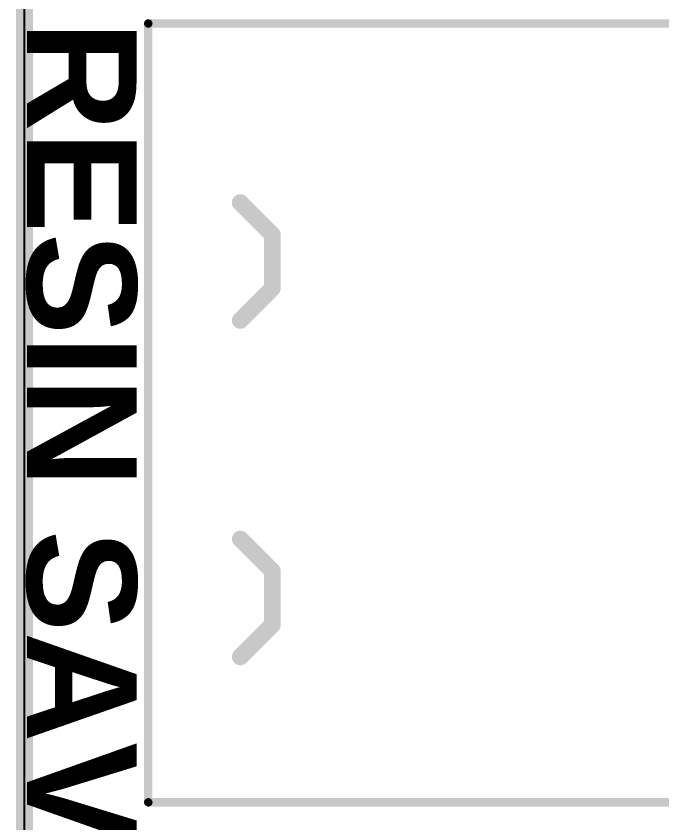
# Model space of a CAD drawing. Header units: inches. Extents: x -3 to 5437, y -3 to 5435.
# Drawn here: x -2.9 to 6.84, y 102.59 to 114.77 of the extents above; entities that cross this region are included whole.
import ezdxf

# ---------------------------------------------------------------- set-up
doc = ezdxf.new("R2010")
doc.units = ezdxf.units.IN
for name, color, linetype in [('Board Outline', 216, 'Continuous'), ('Bottom Layer', 5, 'Continuous'), ('Bottom Solder', 6, 'Continuous'), ('GND', 16, 'Continuous'), ('Multi-Layer', 9, 'Continuous'), ('Pad Holes', 156, 'Continuous'), ('PWR', 76, 'Continuous'), ('Top Layer', 1, 'Continuous'), ('Top Overlay', 2, 'Continuous'), ('Top Solder', 216, 'Continuous')]:
    doc.layers.add(name, color=color, linetype=linetype)
doc.styles.add('Arial_Bold', font='', dxfattribs={"height": 0.2})
doc.styles.get('Arial_Bold').set_extended_font_data('Arial', bold=True)

# ---------------------------------------------------------------- blocks, each defined once
blk = doc.blocks.new('TBP01R1_508_02BE_333')
at = {"layer": 'Bottom Layer'}
blk.add_hatch(color=5, dxfattribs=at).paths.add_polyline_path([(-4.04, 1.5), (-1.04, 1.5), (-1.04, -1.5), (-4.04, -1.5)])
h = blk.add_hatch(color=5, dxfattribs=at)
edge = h.paths.add_edge_path()
edge.add_arc((2.54, 0), 1.5, 0, 360)
at = {"layer": 'Bottom Solder'}
blk.add_hatch(color=6, dxfattribs=at).paths.add_polyline_path([(-4.142, 1.602), (-0.938, 1.602), (-0.938, -1.602), (-4.142, -1.602)])
h = blk.add_hatch(color=6, dxfattribs=at)
edge = h.paths.add_edge_path()
edge.add_arc((2.54, 0), 1.602, 0, 360)
at = {"layer": 'GND'}
blk.add_hatch(color=16, dxfattribs=at).paths.add_polyline_path([(-4.04, 1.5), (-1.04, 1.5), (-1.04, -1.5), (-4.04, -1.5)])
h = blk.add_hatch(color=16, dxfattribs=at)
edge = h.paths.add_edge_path()
edge.add_arc((2.54, 0), 1.5, 0, 360)
at = {"layer": 'Multi-Layer'}
blk.add_hatch(color=9, dxfattribs=at).paths.add_polyline_path([(-4.04, 1.5), (-1.04, 1.5), (-1.04, -1.5), (-4.04, -1.5)])
h = blk.add_hatch(color=9, dxfattribs=at)
edge = h.paths.add_edge_path()
edge.add_arc((2.54, 0), 1.5, 0, 360)
at = {"layer": 'Pad Holes'}
h = blk.add_hatch(color=7, dxfattribs=at)
edge = h.paths.add_edge_path()
edge.add_arc((-2.54, 0), 0.85, 0, 360)
h = blk.add_hatch(color=7, dxfattribs=at)
edge = h.paths.add_edge_path()
edge.add_arc((2.54, 0), 0.85, 0, 360)
at = {"layer": 'PWR'}
blk.add_hatch(color=76, dxfattribs=at).paths.add_polyline_path([(-4.04, 1.5), (-1.04, 1.5), (-1.04, -1.5), (-4.04, -1.5)])
h = blk.add_hatch(color=76, dxfattribs=at)
edge = h.paths.add_edge_path()
edge.add_arc((2.54, 0), 1.5, 0, 360)
at = {"layer": 'Top Layer'}
blk.add_hatch(color=1, dxfattribs=at).paths.add_polyline_path([(-4.04, 1.5), (-1.04, 1.5), (-1.04, -1.5), (-4.04, -1.5)])
h = blk.add_hatch(color=1, dxfattribs=at)
edge = h.paths.add_edge_path()
edge.add_arc((2.54, 0), 1.5, 0, 360)
at = {"layer": 'Top Solder'}
blk.add_hatch(color=216, dxfattribs=at).paths.add_polyline_path([(-4.142, 1.602), (-0.938, 1.602), (-0.938, -1.602), (-4.142, -1.602)])
h = blk.add_hatch(color=216, dxfattribs=at)
edge = h.paths.add_edge_path()
edge.add_arc((2.54, 0), 1.602, 0, 360)
at = {"layer": 'Top Overlay'}
for points in [[(-5.88, 10, 0.127, 0.127, 0), (5.88, 10, 0.127, 0.127, 0)], [(-5.88, 10, 0.127, 0.127, 0), (-5.88, -2, 0.127, 0.127, 0)], [(5.88, 10, 0.127, 0.127, 0), (5.88, -2, 0.127, 0.127, 0)], [(-3.683, 8.611, 0.254, 0.254, 0), (-3.2, 8.128, 0.254, 0.254, 0)], [(-1.905, 8.611, 0.254, 0.254, 0), (-2.388, 8.128, 0.254, 0.254, 0)], [(1.397, 8.611, 0.254, 0.254, 0), (1.88, 8.128, 0.254, 0.254, 0)], [(1.397, 8.611, 0.254, 0.254, 0), (1.88, 8.128, 0.254, 0.254, 0)], [(3.175, 8.611, 0.254, 0.254, 0), (2.692, 8.128, 0.254, 0.254, 0)], [(3.175, 8.611, 0.254, 0.254, 0), (2.692, 8.128, 0.254, 0.254, 0)], [(-3.2, 8.128, 0.254, 0.254, 0), (-2.388, 8.128, 0.254, 0.254, 0)], [(1.88, 8.128, 0.254, 0.254, 0), (2.692, 8.128, 0.254, 0.254, 0)], [(1.88, 8.128, 0.254, 0.254, 0), (2.692, 8.128, 0.254, 0.254, 0)], [(-5.88, -2, 0.127, 0.127, 0), (5.88, -2, 0.127, 0.127, 0)]]:
    blk.add_lwpolyline(points, format="xyseb", dxfattribs=at)
for points in [[(-5.912, 10, 0.0635, 0.0635, 1), (-5.848, 10, 0.0635, 0.0635, 1)], [(-5.912, 10, 0.0635, 0.0635, 1), (-5.848, 10, 0.0635, 0.0635, 1)], [(5.848, 10, 0.0635, 0.0635, 1), (5.912, 10, 0.0635, 0.0635, 1)], [(5.848, 10, 0.0635, 0.0635, 1), (5.912, 10, 0.0635, 0.0635, 1)], [(-3.747, 8.611, 0.127, 0.127, 1), (-3.619, 8.611, 0.127, 0.127, 1)], [(-1.968, 8.611, 0.127, 0.127, 1), (-1.841, 8.611, 0.127, 0.127, 1)], [(1.333, 8.611, 0.127, 0.127, 1), (1.46, 8.611, 0.127, 0.127, 1)], [(1.333, 8.611, 0.127, 0.127, 1), (1.46, 8.611, 0.127, 0.127, 1)], [(3.111, 8.611, 0.127, 0.127, 1), (3.239, 8.611, 0.127, 0.127, 1)], [(3.111, 8.611, 0.127, 0.127, 1), (3.239, 8.611, 0.127, 0.127, 1)], [(-3.264, 8.128, 0.127, 0.127, 1), (-3.137, 8.128, 0.127, 0.127, 1)], [(-3.264, 8.128, 0.127, 0.127, 1), (-3.137, 8.128, 0.127, 0.127, 1)], [(-2.451, 8.128, 0.127, 0.127, 1), (-2.324, 8.128, 0.127, 0.127, 1)], [(-2.451, 8.128, 0.127, 0.127, 1), (-2.324, 8.128, 0.127, 0.127, 1)], [(1.816, 8.128, 0.127, 0.127, 1), (1.943, 8.128, 0.127, 0.127, 1)], [(1.816, 8.128, 0.127, 0.127, 1), (1.943, 8.128, 0.127, 0.127, 1)], [(1.816, 8.128, 0.127, 0.127, 1), (1.943, 8.128, 0.127, 0.127, 1)], [(1.816, 8.128, 0.127, 0.127, 1), (1.943, 8.128, 0.127, 0.127, 1)], [(2.629, 8.128, 0.127, 0.127, 1), (2.756, 8.128, 0.127, 0.127, 1)], [(2.629, 8.128, 0.127, 0.127, 1), (2.756, 8.128, 0.127, 0.127, 1)], [(2.629, 8.128, 0.127, 0.127, 1), (2.756, 8.128, 0.127, 0.127, 1)], [(2.629, 8.128, 0.127, 0.127, 1), (2.756, 8.128, 0.127, 0.127, 1)], [(-2.618, -1.702, 0.2, 0.2, 1), (-2.818, -1.702, 0.2, 0.2, 1)], [(-2.868, -1.702, 0.1, 0.1, 1), (-2.768, -1.702, 0.1, 0.1, 1)], [(-2.668, -1.702, 0.1, 0.1, 1), (-2.568, -1.702, 0.1, 0.1, 1)], [(-5.912, -2, 0.0635, 0.0635, 1), (-5.848, -2, 0.0635, 0.0635, 1)], [(-5.912, -2, 0.0635, 0.0635, 1), (-5.848, -2, 0.0635, 0.0635, 1)], [(5.848, -2, 0.0635, 0.0635, 1), (5.912, -2, 0.0635, 0.0635, 1)], [(5.848, -2, 0.0635, 0.0635, 1), (5.912, -2, 0.0635, 0.0635, 1)]]:
    blk.add_lwpolyline(points, format="xyseb", close=True, dxfattribs=at)

msp = doc.modelspace()

# ---------------------------------------------------------------- linework, layer by layer
at = {"layer": 'Board Outline'}
msp.add_lwpolyline([(-2.777, -2.78, 0.254, 0.254, 0), (-2.777, 121.22, 0.254, 0.254, 0)], format="xyseb", dxfattribs=at)
at = {"layer": 'Bottom Layer'}
msp.add_line((-2.777, 0.777), (-2.777, 117.675), dxfattribs=at)
at = {"layer": 'GND'}
msp.add_line((-2.777, 1.023), (-2.777, 117.429), dxfattribs=at)
at = {"layer": 'PWR'}
msp.add_line((-2.777, 1.611), (-2.777, 116.838), dxfattribs=at)
at = {"layer": 'Top Layer'}
msp.add_line((-2.777, 0.777), (-2.777, 117.675), dxfattribs=at)

# ---------------------------------------------------------------- block references
at = {"rotation": 90}
msp.add_blockref('TBP01R1_508_02BE_333', (9.091, 108.777), dxfattribs=at)

# ---------------------------------------------------------------- texts
at = {"layer": 'Top Overlay', "style": 'Arial_Bold'}
msp.add_text('RESIN SAVER', height=1.651, rotation=270, dxfattribs=at).set_placement((-2.738, 114.695))

doc.saveas('drawing.dxf')
